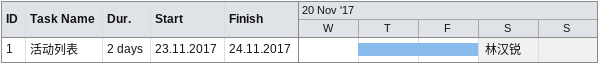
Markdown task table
| ID | Task | Duration | Start | Finish | Resources |
|---|---|---|---|---|---|
| 1 | 活动列表 | 2d | 2017-11-23 | 2017-11-24 | 林汉锐 |
